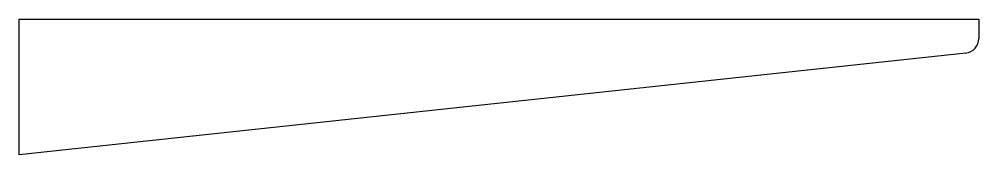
# Model space of a CAD drawing. Header units: millimetres. Extents: x 0 to 652, y -92 to 0.
import ezdxf

# ---------------------------------------------------------------- set-up
doc = ezdxf.new("R2010")
doc.units = ezdxf.units.MM
doc.layers.add('outline', color=7, linetype='Continuous')

msp = doc.modelspace()

# ---------------------------------------------------------------- linework, layer by layer
at = {"layer": 'outline'}
for p, q in [((0, 0), (652.15, 0)), ((0, -92), (0, 0)), ((652.15, 0), (652.15, -13.02)), ((643.22, -22.96), (0, -92))]:
    msp.add_line(p, q, dxfattribs=at)
msp.add_arc((642.15, -13.02), 10, 276.12652, 0, dxfattribs=at)

doc.saveas('drawing.dxf')
